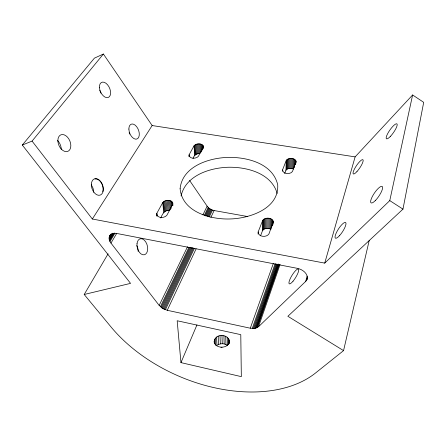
<?xml version="1.0" encoding="UTF-8"?>
<svg xmlns="http://www.w3.org/2000/svg" width="446" height="446" viewBox="0 0 446 446"><rect width="100%" height="100%" fill="white"/><g stroke="black" fill="none" stroke-linecap="round" stroke-linejoin="round"><path stroke-width="0.67" d="M258.089 234.083L258.156 231.937L262.661 220.486C265.164 216.633 273.905 217.587 273.298 222.994M260.553 235.772L262.532 230.666L262.661 220.486M262.532 230.666L263.04 229.985L263.173 219.811M263.04 229.985L263.748 229.4L263.887 219.22M263.748 229.4L264.623 228.926L264.773 218.746M264.623 228.926L265.626 228.581L265.788 218.406M265.626 228.581L266.719 228.391L266.892 218.217M271.229 218.992L271.006 229.172L267.856 228.352L268.04 218.178M268.977 228.475L269.172 218.3M296.088 161.296L292.464 171.52C290.207 174.67 282.887 174.302 282.541 169.915L286.293 160.376C288.612 157.159 296.562 157.806 296.027 162.617M270.042 228.753L270.254 218.573M271.898 226.317L272.054 219.527M272.573 225.598L272.696 220.168M273.052 224.277L273.13 220.881M282.496 171.242L282.541 169.915M284.699 173.488L285.936 170.288L286.293 160.376M285.936 170.288L286.382 169.725L286.739 159.813M286.382 169.725L287.012 169.229L287.375 159.317M287.012 169.229L287.798 168.828L288.172 158.921M287.798 168.828L288.707 168.543L289.092 158.637M288.707 168.543L289.705 168.376L290.095 158.469M289.705 168.376L290.742 168.343L291.143 158.436M307.612 277.401L306.653 280.166L305.672 281.415L258.518 326.728L255.023 328.362L250.295 328.211L167.25 310.293L162.701 308.47L159.177 305.41L110.97 243.092C108.913 240.728 108.333 237.016 110.536 234.54M294.081 159.099L293.652 169.012L291.773 168.443L292.186 158.531M292.76 168.672L293.178 158.759M294.505 167.479L294.856 159.545M295.258 164.708L295.464 160.075M295.731 163.977L295.882 160.666M273.331 221.634L268.949 233.916C266.557 237.746 258.1 237.071 258.156 231.937M181.065 195.956C185.664 175.445 209.759 167.796 228.413 167.25C247.067 166.876 271.419 173.288 277.2 193.458M203.415 146.583L198.448 156.273C196.279 159.049 188.965 159.155 189.121 154.756L194.099 145.719C196.502 142.837 203.95 143.049 203.476 147.888M343.554 350.617L287.865 316.286L402.967 209.129L423.7 102.34L412.617 94.965L355.127 156.875L324.727 263.118L92.339 219.008L32.067 141.098L22.3 145.045L130.555 283.372L84.199 294.483L110.942 326.862A131.341 84.361 23.3 0 0 315.528 373.007L343.554 350.617L369.182 240.611M229.3 341.38C228.581 349.971 212.145 348.638 214.493 339.69C217.576 332.532 231.006 334.968 229.355 343.442M172.73 204.318C173.215 199.362 165.087 199.317 162.779 202.534L156.83 213.316C156.184 218.434 164.613 218.54 166.927 215.173L172.73 204.318L172.842 205.662M324.727 263.118L389.776 200.616L412.617 94.965M306.987 279.464C308.66 273.654 302.254 269.2 297.22 268.319L117.326 233.57C114.722 233.063 111.45 233.358 109.816 235.733M305.672 281.415L307.283 276.113M306.653 280.166L307.456 277.512M257.336 327.576L279.19 264.651M258.518 326.728L280.082 264.428M255.859 328.172L278.254 263.971M256.634 327.91L278.521 265.002M254.136 328.479L276.643 264.333M255.023 328.362L277.473 264.188M252.258 328.49L275.121 263.753M253.211 328.524L276.013 263.753M250.295 328.211L273.298 263.541M180.959 362.62L177.174 320.758L240.784 334.656L241.331 376.641L180.959 362.62L196.948 324.905M167.25 310.293L196.14 248.807M210.874 217.442L214.119 210.54L247.714 216.566M164.457 309.385L193.553 248.004M208.394 216.684L211.66 209.793L214.119 210.54M165.377 309.753L194.4 248.338M209.213 217.001L212.469 210.105M163.559 308.955L192.728 247.608M207.607 216.304L210.88 209.419L208.756 207.975L207.128 206.163L189.595 180.452M161.876 307.935L190.882 247.279M205.829 216.009L209.419 208.505M162.701 308.47L191.635 247.781M206.849 215.87L210.127 208.99M161.106 307.355L189.879 247.352M205.16 215.479L208.756 207.975M160.393 306.737L188.926 247.391M204.246 215.53L208.148 207.407M159.177 305.41L187.526 246.738M202.908 214.905L207.128 206.163M160.794 217.988C162.154 214.32 164.596 209.899 169.162 210.389L168.276 200.354M193.023 158.52C193.798 155.515 196.452 153.357 199.568 153.636L199.055 143.88M84.199 294.483L108.105 253.802M110.97 243.092L116.646 233.509M109.599 240.751L114.237 232.979M109.967 241.542L114.951 233.169M109.086 238.426L111.952 233.648M109.159 239.184L112.732 233.208M109.331 239.965L113.256 233.392M109.487 236.335L110.558 234.546M109.253 236.993L111.043 234.011M109.119 237.69L111.266 234.111M92.339 219.008L152.153 125.543L355.127 156.875M32.067 141.098L103.394 54.027L152.153 125.543M22.3 145.045L94.407 58.142L103.394 54.027M227.22 337.198L227.466 345.46C224.461 343.152 220.006 343.164 216.929 345.343L216.572 337.081M266.719 228.391L267.856 228.352M220.954 347.601L222.086 347.612M290.742 168.343L291.773 168.443M210.88 209.419L211.66 209.793M389.776 200.616L402.967 209.129M156.83 213.316L157.103 216.003M156.669 214.058L156.875 216.132M162.779 202.534L163.727 212.575M164.139 201.341L165.07 211.382M163.37 201.893L164.306 211.939M166.085 200.572L166.994 210.607M165.053 200.895L165.979 210.93M167.172 200.388L168.07 210.428M169.352 200.466L170.171 209.837M170.35 200.722L171.041 208.756M172.792 202.891L172.903 204.235M172.474 202.222L172.758 205.573M171.95 201.62L172.284 205.639M171.231 201.113L171.688 206.47M189.121 154.756L189.243 156.719M188.998 155.375L189.082 156.685M194.612 145.184L195.17 154.952M194.099 145.719L194.662 155.487M196.123 144.342L196.664 154.104M195.298 144.721L195.844 154.483M197.048 144.069L197.578 153.825M198.041 143.913L198.565 153.669M200.973 144.181L201.369 151.991M200.048 143.969L200.516 153.078M202.478 144.928L202.701 149.488M201.798 144.504L202.088 150.363M203.304 145.993L203.398 147.944M202.986 145.429L203.147 148.685M214.493 339.69L214.688 343.816M214.164 341.212L214.225 342.584M215.318 338.28L215.624 345.165M218.172 336.173L218.512 344.429M220.012 335.609L220.33 343.872M221.963 335.431L222.264 343.693M223.903 335.654L224.182 343.911M225.693 336.251L225.955 344.518M228.38 338.425L228.558 344.624M229.088 339.846L229.183 343.292M94.998 179.013A8.301 5.369 70.6 0 1 101.281 182.788A8.301 5.369 70.6 0 1 102.77 191.652M129.128 132.735A7.883 4.711 68.7 0 1 129.323 133.187M129.496 133.644A7.883 4.711 68.7 0 1 129.652 134.112M91.274 185.006A8.558 5.625 70.5 0 1 93.755 192.298M57.634 140.646A8.892 5.943 66.5 0 1 61.241 149.382M99.703 90.421A8.184 4.934 65.7 0 1 100.947 93.197M136.794 245.568A8.173 5.162 75.3 0 1 138.143 251.382M180.106 188.68C182.158 212.235 211.114 219.85 230.978 218.936C250.161 218.217 279.196 208.449 277.707 184.767C272.69 163.164 246.348 156.736 227.008 157.432C208.076 158.174 182.258 166.759 180.106 188.68M128.883 129.056A7.944 4.666 68.8 0 0 136.799 139.041A7.944 4.666 68.8 0 0 136.599 126.625A7.944 4.666 68.8 0 0 128.883 129.056M91.363 184.181A8.63 5.586 70.6 0 0 100.004 195.164A8.63 5.586 70.6 0 0 100.673 181.522A8.63 5.586 70.6 0 0 91.363 184.181M57.885 140.875A8.976 5.904 66.7 0 0 67.831 151.361A8.976 5.904 66.7 0 0 67.357 137.028A8.976 5.904 66.7 0 0 57.885 140.875M99.436 87.416A8.257 4.895 65.9 0 0 108.127 97.518A8.257 4.895 65.9 0 0 107.492 84.701A8.257 4.895 65.9 0 0 99.436 87.416M390.44 136.348A9.098 2.202 -55 0 0 396.957 123.916A9.098 2.202 -55 0 0 387.635 133.705A9.098 2.202 -55 0 0 390.44 136.348M375.493 200.399A9.929 2.726 -55.9 0 0 382.289 186.523A9.929 2.726 -55.9 0 0 372.075 197.048A9.929 2.726 -55.9 0 0 375.493 200.399M339.451 235.739A9.349 2.459 -57 0 0 345.706 222.571A9.349 2.459 -57 0 0 336.373 232.678A9.349 2.459 -57 0 0 339.451 235.739M356.978 171.543A8.574 2.018 -56 0 0 362.96 159.752A8.574 2.018 -56 0 0 354.38 169.145A8.574 2.018 -56 0 0 356.978 171.543M293.033 281.192A8.669 2.119 -58.3 0 0 298.413 269.094A8.669 2.119 -58.3 0 0 290.039 279.057A8.669 2.119 -58.3 0 0 293.033 281.192M137.017 243.616A8.245 5.118 75.2 0 0 144.231 254.783A8.245 5.118 75.2 0 0 145.719 241.894A8.245 5.118 75.2 0 0 137.017 243.616"/></g></svg>
